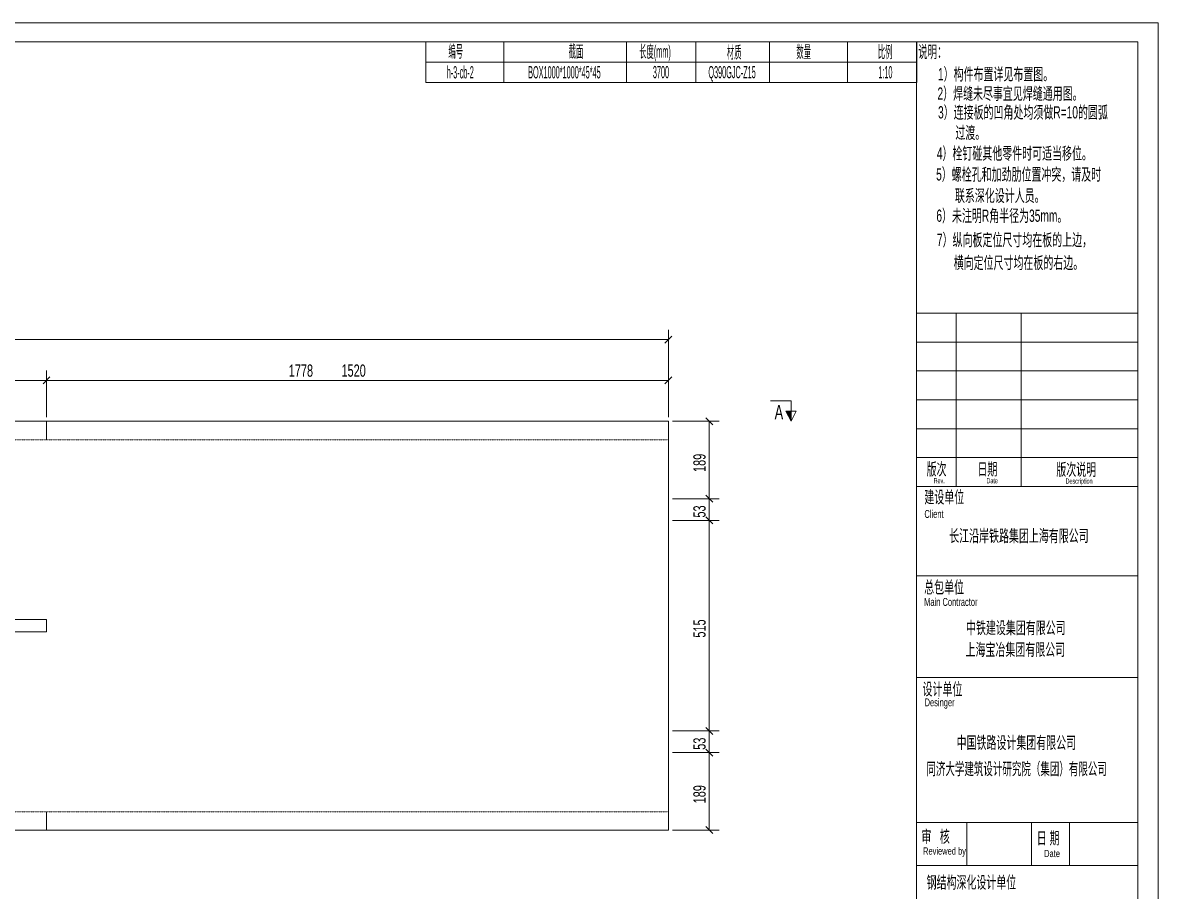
# Model space of a CAD drawing. Header units: millimetres. Extents: x 24 to 5990, y 50 to 4250.
# Drawn here: x 3214 to 5990, y 2125 to 4250 of the extents above; entities that cross this region are included whole.
import ezdxf

# ---------------------------------------------------------------- set-up
doc = ezdxf.new("R2010")
doc.units = ezdxf.units.MM
doc.linetypes.add('XKITLINE00', pattern=[0])
doc.linetypes.add('XKITLINE04', pattern=[3, 0.5, -0.5, 0.5, -0.5, 0.5, -0.5])
for name, color, linetype, lineweight in [('DrawingSheet', 5, 'Continuous', 0), ('OtherObjectType', 1, 'Continuous', 0), ('Part', 2, 'Continuous', 0), ('Section', 6, 'Continuous', 0), ('Z-DIMENSIONS', 1, 'Continuous', 0)]:
    doc.layers.add(name, color=color, linetype=linetype, lineweight=lineweight)
doc.styles.add('$TD_AUDIT_GENERATED_(31B)', font='ARIAL.TTF')
doc.styles.add('$TD_AUDIT_GENERATED_(32F)', font='ARIAL.TTF')
doc.styles.add('Arial', font='arial.ttf')
doc.styles.add('romsim', font='ARIAL.TTF')

# ---------------------------------------------------------------- blocks, each defined once
blk = doc.blocks.new('*A3')
at = {"layer": 'Part', "color": 4, "linetype": 'XKITLINE00', "lineweight": 0}
for p, q in [((4792.5, 3275), (1092.5, 3275)), ((4792.5, 2275), (4792.5, 3275)), ((1092.5, 2790), (3272.5, 2790)), ((3272.5, 2760), (3272.5, 2790)), ((1092.5, 2760), (3272.5, 2760)), ((4792.5, 2275), (1092.5, 2275))]:
    blk.add_line(p, q, dxfattribs=at)
at = {"layer": 'Part', "color": 7, "linetype": 'XKITLINE04', "lineweight": 0}
for p, q in [((3272.5, 3275), (3272.5, 3230)), ((3272.5, 3230), (3272.5, 3275)), ((4792.5, 3230), (1092.5, 3230)), ((4792.5, 2320), (1092.5, 2320)), ((3272.5, 2320), (3272.5, 2275)), ((3272.5, 2275), (3272.5, 2320))]:
    blk.add_line(p, q, dxfattribs=at)
blk = doc.blocks.new('*A7')
at = {"layer": 'DrawingSheet', "color": 5, "linetype": 'XKITLINE00', "lineweight": 0}
for p, q in [((5990, 4250), (50, 4250)), ((5990, 50), (5990, 4250))]:
    blk.add_line(p, q, dxfattribs=at)
blk = doc.blocks.new('*A8')
at = {"layer": 'OtherObjectType', "color": 7, "linetype": 'XKITLINE00', "lineweight": 0}
for p, q in [((4200, 4103.5), (4200, 4203.5)), ((4200, 4203.5), (5400, 4203.5)), ((4390, 4103.5), (4390, 4203.5)), ((4690, 4103.5), (4690, 4203.5)), ((4860, 4103.5), (4860, 4203.5)), ((5040, 4103.5), (5040, 4203.5)), ((5230, 4103.5), (5230, 4203.5)), ((5400, 4203.5), (5400, 4103.5)), ((4200, 4153.5), (5400, 4153.5)), ((4200, 4103.5), (5400, 4103.5))]:
    blk.add_line(p, q, dxfattribs=at)
at = {"layer": 'OtherObjectType', "color": 7, "width": 0.425}
for s, style, p in [('\\M+5B1E0\\M+5BAC5', 'Arial', (4254.9, 4164.9)), ('\\M+5BDD8\\M+5C3E6', 'Arial', (4548.8, 4164.8)), ('\\M+5B3A4\\M+5B6C8(mm)', 'Arial', (4721.3, 4164.4)), ('\\M+5B2C4\\M+5D6CA', 'Arial', (4935.5, 4162.7)), ('\\M+5CAFD\\M+5C1BF', 'Arial', (5105.4, 4163.9)), ('\\M+5B1C8\\M+5C0FD', 'Arial', (5304.5, 4163.7)), ('h-3-cb-2', '$TD_AUDIT_GENERATED_(31B)', (4250.7, 4113.7)), ('BOX1000*1000*45*45', '$TD_AUDIT_GENERATED_(31B)', (4449.8, 4113.7)), ('3700', '$TD_AUDIT_GENERATED_(31B)', (4754.6, 4114.1)), ('Q390GJC-Z15', '$TD_AUDIT_GENERATED_(31B)', (4890.3, 4114)), ('1:10', '$TD_AUDIT_GENERATED_(31B)', (5305.6, 4113.8))]:
    blk.add_text(s, height=30, dxfattribs=dict(at, style=style)).set_placement(p)
blk = doc.blocks.new('*A9')
at = {"layer": 'OtherObjectType', "color": 7, "linetype": 'XKITLINE00', "lineweight": 0}
for p, q in [((50, 4250), (5990, 4250)), ((5990, 50), (5990, 4250)), ((180, 4203.5), (5940.3, 4203.5)), ((5399, 4203), (5399, 96)), ((5399, 4203), (5939.7, 4203)), ((5939.7, 4203), (5939.7, 96)), ((5940.3, 4203.5), (5940.3, 96.5)), ((5399, 3539.4), (5939.7, 3539.4)), ((5495.6, 3539.4), (5495.6, 3115.7)), ((5654.5, 3539.4), (5654.5, 3115.7)), ((5399, 3468.8), (5939.7, 3468.8)), ((5399, 3398.2), (5939.7, 3398.2)), ((5399, 3327.6), (5939.7, 3327.6)), ((5399, 3256.9), (5939.7, 3256.9)), ((5399, 3186.3), (5939.7, 3186.3)), ((5399, 3115.7), (5939.7, 3115.7)), ((5399, 2896.7), (5939.7, 2896.7)), ((5399, 2648.7), (5939.7, 2648.7)), ((5399, 2293.7), (5939.7, 2293.7)), ((5522, 2188), (5522, 2294)), ((5680, 2188), (5680, 2294)), ((5773, 2188), (5773, 2294)), ((5399, 2188.1), (5939.7, 2188.1))]:
    blk.add_line(p, q, dxfattribs=at)
at = {"layer": 'OtherObjectType', "color": 7, "style": '$TD_AUDIT_GENERATED_(32F)'}
for s, height, width, p in [('\\M+5CBB5\\M+5C3F7\\M+5A3BA', 30, 0.553327, (5402.9, 4164)), ('1\\M+5A3A9\\M+5B9B9\\M+5BCFE\\M+5B2BC\\M+5D6C3\\M+5CFEA\\M+5BCFB\\M+5B2BC\\M+5D6C3\\M+5CDBC\\M+5A1A3', 30, 0.595, (5451.5, 4109.2)), ('2\\M+5A3A9\\M+5BAB8\\M+5B7EC\\M+5CEB4\\M+5BEA1\\M+5CAC2\\M+5D2CB\\M+5BCFB\\M+5BAB8\\M+5B7EC\\M+5CDA8\\M+5D3C3\\M+5CDBC\\M+5A1A3', 30, 0.595, (5450.3, 4061.8)), ('3\\M+5A3A9\\M+5C1AC\\M+5BDD3\\M+5B0E5\\M+5B5C4\\M+5B0BC\\M+5BDC7\\M+5B4A6\\M+5BEF9\\M+5D0EB\\M+5D7F6R=10\\M+5B5C4\\M+5D4B2\\M+5BBA1', 30, 0.595, (5451.7, 4015.8)), ('\\M+5B9FD\\M+5B6C9\\M+5A1A3', 30, 0.595, (5494, 3966)), ('4\\M+5A3A9\\M+5CBA8\\M+5B6A4\\M+5C5F6\\M+5C6E4\\M+5CBFB\\M+5C1E3\\M+5BCFE\\M+5CAB1\\M+5BFC9\\M+5CACA\\M+5B5B1\\M+5D2C6\\M+5CEBB\\M+5A1A3', 30, 0.595, (5448.7, 3915.4)), ('5\\M+5A3A9\\M+5C2DD\\M+5CBA8\\M+5BFD7\\M+5BACD\\M+5BCD3\\M+5BEA2\\M+5C0DF\\M+5CEBB\\M+5D6C3\\M+5B3E5\\M+5CDBB\\M+5A3AC\\M+5C7EB\\M+5BCB0\\M+5CAB1', 30, 0.595, (5447, 3864)), ('\\M+5C1AA\\M+5CFB5\\M+5C9EE\\M+5BBAF\\M+5C9E8\\M+5BCC6\\M+5C8CB\\M+5D4B1\\M+5A1A3', 30, 0.595, (5493, 3812)), ('6\\M+5A3A9\\M+5CEB4\\M+5D7A2\\M+5C3F7R\\M+5BDC7\\M+5B0EB\\M+5BEB6\\M+5CEAA35mm\\M+5A1A3', 30, 0.595, (5447.5, 3762.9)), ('7\\M+5A3A9\\M+5D7DD\\M+5CFF2\\M+5B0E5\\M+5B6A8\\M+5CEBB\\M+5B3DF\\M+5B4E7\\M+5BEF9\\M+5D4DA\\M+5B0E5\\M+5B5C4\\M+5C9CF\\M+5B1DF\\M+5A3AC', 30, 0.595, (5449, 3704)), ('\\M+5BAE1\\M+5CFF2\\M+5B6A8\\M+5CEBB\\M+5B3DF\\M+5B4E7\\M+5BEF9\\M+5D4DA\\M+5B0E5\\M+5B5C4\\M+5D3D2\\M+5B1DF\\M+5A1A3', 30, 0.595, (5490, 3648)), ('\\M+5B0E6\\M+5B4CE', 30, 0.595, (5423.8, 3143.1)), ('\\M+5C8D5\\M+5C6DA', 30, 0.595, (5548, 3143.1)), ('\\M+5B0E6\\M+5B4CE\\M+5CBB5\\M+5C3F7', 30, 0.595, (5740.8, 3142.1)), ('\\M+5BDA8\\M+5C9E8\\M+5B5A5\\M+5CEBB', 30, 0.595, (5418.3, 3074.8)), ('Rev.', 12.71, 0.595, (5440.9, 3123.4)), ('Date', 12.71, 0.595, (5570.1, 3123.4)), ('Description', 12.713, 0.595, (5763.4, 3122.4)), ('Client', 19.27, 0.595, (5418.3, 3038.7)), ('\\M+5B3A4\\M+5BDAD\\M+5D1D8\\M+5B0B6\\M+5CCFA\\M+5C2B7\\M+5BCAF\\M+5CDC5\\M+5C9CF\\M+5BAA3\\M+5D3D0\\M+5CFDE\\M+5B9AB\\M+5CBBE', 30, 0.595, (5478.9, 2980)), ('\\M+5D7DC\\M+5B0FC\\M+5B5A5\\M+5CEBB', 30, 0.595, (5417.7, 2854.2)), ('Main Contractor', 19.272, 0.595, (5417.7, 2823.5)), ('\\M+5D6D0\\M+5CCFA\\M+5BDA8\\M+5C9E8\\M+5BCAF\\M+5CDC5\\M+5D3D0\\M+5CFDE\\M+5B9AB\\M+5CBBE', 30, 0.595, (5520, 2755)), ('\\M+5C9CF\\M+5BAA3\\M+5B1A6\\M+5D2B1\\M+5BCAF\\M+5CDC5\\M+5D3D0\\M+5CFDE\\M+5B9AB\\M+5CBBE', 30, 0.595, (5518.9, 2701.7)), ('\\M+5C9E8\\M+5BCC6\\M+5B5A5\\M+5CEBB', 30, 0.595, (5413.7, 2605)), ('Desinger', 19.27, 0.595, (5418.8, 2577.9)), ('\\M+5D6D0\\M+5B9FA\\M+5CCFA\\M+5C2B7\\M+5C9E8\\M+5BCC6\\M+5BCAF\\M+5CDC5\\M+5D3D0\\M+5CFDE\\M+5B9AB\\M+5CBBE', 30, 0.595, (5497, 2474)), ('\\M+5CDAC\\M+5BCC3\\M+5B4F3\\M+5D1A7\\M+5BDA8\\M+5D6FE\\M+5C9E8\\M+5BCC6\\M+5D1D0\\M+5BEBF\\M+5D4BA\\M+5A3A8\\M+5BCAF\\M+5CDC5\\M+5A3A9\\M+5D3D0\\M+5CFDE\\M+5B9AB\\M+5CBBE', 30, 0.5525, (5423.3, 2410)), ('\\M+5C9F3   \\M+5BACB', 30, 0.595, (5410.9, 2244.5)), ('\\M+5C8D5 \\M+5C6DA', 30, 0.595, (5692.9, 2240.5)), ('Reviewed by', 17.658, 0.595, (5415, 2215)), ('Date', 17.66, 0.595, (5711, 2209)), ('\\M+5B8D6\\M+5BDE1\\M+5B9B9\\M+5C9EE\\M+5BBAF\\M+5C9E8\\M+5BCC6\\M+5B5A5\\M+5CEBB', 30, 0.595, (5423.7, 2132.3))]:
    blk.add_text(s, height=height, dxfattribs=dict(at, width=width)).set_placement(p)
blk = doc.blocks.new('*A39')
at = {"layer": 'Z-DIMENSIONS', "color": 3, "linetype": 'XKITLINE00', "lineweight": 0}
for p, q in [((3089.6, 3042.5), (3089.6, 3399)), ((3272.5, 3285), (3272.5, 3399)), ((3098.1, 3383.5), (3081.2, 3366.5)), ((3089.6, 3375), (3272.5, 3375)), ((3281, 3383.5), (3264, 3366.5))]:
    blk.add_line(p, q, dxfattribs=at)
at = {"layer": 'Z-DIMENSIONS', "color": 7}
for p in [(3089.6, 3375), (3272.5, 3375)]:
    blk.add_point(p, dxfattribs=at)
at = {"layer": 'Z-DIMENSIONS', "color": 7, "style": 'romsim', "width": 0.6375}
blk.add_text('183', height=30, dxfattribs=at).set_placement((3151.8, 3384))
blk = doc.blocks.new('*A40')
at = {"layer": 'Z-DIMENSIONS', "color": 3, "linetype": 'XKITLINE00', "lineweight": 0}
for p, q in [((3272.5, 3285), (3272.5, 3399)), ((4792.5, 3285), (4792.5, 3399)), ((3281, 3383.5), (3264, 3366.5)), ((3272.5, 3375), (4792.5, 3375)), ((4801, 3383.5), (4784, 3366.5))]:
    blk.add_line(p, q, dxfattribs=at)
at = {"layer": 'Z-DIMENSIONS', "color": 7}
for p in [(3272.5, 3375), (4792.5, 3375)]:
    blk.add_point(p, dxfattribs=at)
at = {"layer": 'Z-DIMENSIONS', "color": 7, "style": 'romsim', "width": 0.6375}
blk.add_text('1520', height=30, dxfattribs=at).set_placement((3993.5, 3384))
blk = doc.blocks.new('*A46')
at = {"layer": 'Z-DIMENSIONS', "color": 3, "linetype": 'XKITLINE00', "lineweight": 0}
for p, q in [((4884, 2473), (4901, 2456)), ((4802.5, 2464.5), (4916.5, 2464.5)), ((4892.5, 2275), (4892.5, 2464.5)), ((4884, 2283.5), (4901, 2266.5)), ((4802.5, 2275), (4916.5, 2275))]:
    blk.add_line(p, q, dxfattribs=at)
at = {"layer": 'Z-DIMENSIONS', "color": 7}
for p in [(4892.5, 2464.5), (4892.5, 2275)]:
    blk.add_point(p, dxfattribs=at)
at = {"layer": 'Z-DIMENSIONS', "color": 7, "style": 'romsim', "width": 0.6375}
blk.add_text('189', height=30, rotation=90.0002, dxfattribs=at).set_placement((4883.5, 2340.5))
blk = doc.blocks.new('*A47')
at = {"layer": 'Z-DIMENSIONS', "color": 3, "linetype": 'XKITLINE00', "lineweight": 0}
for p, q in [((4884, 2526), (4901, 2509)), ((4802.5, 2517.5), (4916.5, 2517.5)), ((4892.5, 2464.5), (4892.5, 2517.5)), ((4884, 2473), (4901, 2456)), ((4802.5, 2464.5), (4916.5, 2464.5))]:
    blk.add_line(p, q, dxfattribs=at)
at = {"layer": 'Z-DIMENSIONS', "color": 7}
for p in [(4892.5, 2517.5), (4892.5, 2464.5)]:
    blk.add_point(p, dxfattribs=at)
at = {"layer": 'Z-DIMENSIONS', "color": 7, "style": 'romsim', "width": 0.6375}
blk.add_text('53', height=30, rotation=90.0002, dxfattribs=at).set_placement((4883.5, 2471.5))
blk = doc.blocks.new('*A48')
at = {"layer": 'Z-DIMENSIONS', "color": 3, "linetype": 'XKITLINE00', "lineweight": 0}
for p, q in [((4802.5, 3032.5), (4916.5, 3032.5)), ((4884, 3041), (4901, 3024)), ((4892.5, 2517.5), (4892.5, 3032.5)), ((4884, 2526), (4901, 2509)), ((4802.5, 2517.5), (4916.5, 2517.5))]:
    blk.add_line(p, q, dxfattribs=at)
at = {"layer": 'Z-DIMENSIONS', "color": 7}
for p in [(4892.5, 3032.5), (4892.5, 2517.5)]:
    blk.add_point(p, dxfattribs=at)
at = {"layer": 'Z-DIMENSIONS', "color": 7, "style": 'romsim', "width": 0.6375}
blk.add_text('515', height=30, rotation=90.0002, dxfattribs=at).set_placement((4883.5, 2745.8))
blk = doc.blocks.new('*A49')
at = {"layer": 'Z-DIMENSIONS', "color": 3, "linetype": 'XKITLINE00', "lineweight": 0}
for p, q in [((4802.5, 3085.5), (4916.5, 3085.5)), ((4884, 3094), (4901, 3077)), ((4892.5, 3032.5), (4892.5, 3085.5)), ((4802.5, 3032.5), (4916.5, 3032.5)), ((4884, 3041), (4901, 3024))]:
    blk.add_line(p, q, dxfattribs=at)
at = {"layer": 'Z-DIMENSIONS', "color": 7}
for p in [(4892.5, 3085.5), (4892.5, 3032.5)]:
    blk.add_point(p, dxfattribs=at)
at = {"layer": 'Z-DIMENSIONS', "color": 7, "style": 'romsim', "width": 0.6375}
blk.add_text('53', height=30, rotation=90.0002, dxfattribs=at).set_placement((4883.5, 3039.5))
blk = doc.blocks.new('*A50')
at = {"layer": 'Z-DIMENSIONS', "color": 3, "linetype": 'XKITLINE00', "lineweight": 0}
for p, q in [((4884, 3283.5), (4901, 3266.5)), ((4802.5, 3275), (4916.5, 3275)), ((4892.5, 3085.5), (4892.5, 3275)), ((4802.5, 3085.5), (4916.5, 3085.5)), ((4884, 3094), (4901, 3077))]:
    blk.add_line(p, q, dxfattribs=at)
at = {"layer": 'Z-DIMENSIONS', "color": 7}
for p in [(4892.5, 3275), (4892.5, 3085.5)]:
    blk.add_point(p, dxfattribs=at)
at = {"layer": 'Z-DIMENSIONS', "color": 7, "style": 'romsim', "width": 0.6375}
blk.add_text('189', height=30, rotation=90.0002, dxfattribs=at).set_placement((4883.5, 3151))
blk = doc.blocks.new('*A54')
at = {"layer": 'Section'}
blk.add_hatch(color=6, dxfattribs=at).paths.add_polyline_path([(5092.5, 3300), (5092.5, 3275), (5080, 3300)], flags=17)
at = {"layer": 'Section', "color": 6, "linetype": 'XKITLINE00', "lineweight": 0}
for p, q in [((5092.5, 3325), (5042.5, 3325)), ((5092.5, 3325), (5092.5, 3275)), ((5080, 3300), (5105, 3300)), ((5092.5, 3275), (5080, 3300)), ((5105, 3300), (5092.5, 3275))]:
    blk.add_line(p, q, dxfattribs=at)
at = {"layer": 'Section', "color": 6, "style": 'romsim', "width": 0.6375}
blk.add_text('A', height=35, dxfattribs=at).set_placement((5052.3, 3280))
blk = doc.blocks.new('*A55')
at = {"layer": 'Z-DIMENSIONS', "color": 3, "linetype": 'XKITLINE00', "lineweight": 0}
for p, q in [((4792.5, 3285), (4792.5, 3499)), ((1092.5, 3475), (4792.5, 3475)), ((4801, 3483.5), (4784, 3466.5))]:
    blk.add_line(p, q, dxfattribs=at)
at = {"layer": 'Z-DIMENSIONS', "color": 7}
blk.add_point((4792.5, 3475), dxfattribs=at)
blk = doc.blocks.new('*A60')
at = {"layer": 'Z-DIMENSIONS', "color": 3, "linetype": 'XKITLINE00', "lineweight": 0}
for p, q in [((3014.6, 3042.5), (3014.6, 3399)), ((4792.5, 3285), (4792.5, 3399)), ((3023.1, 3383.5), (3006.2, 3366.5)), ((3014.6, 3375), (4792.5, 3375)), ((4801, 3383.5), (4784, 3366.5))]:
    blk.add_line(p, q, dxfattribs=at)
at = {"layer": 'Z-DIMENSIONS', "color": 7}
for p in [(3014.6, 3375), (4792.5, 3375)]:
    blk.add_point(p, dxfattribs=at)
at = {"layer": 'Z-DIMENSIONS', "color": 7, "style": 'romsim', "width": 0.6375}
blk.add_text('1778', height=30, dxfattribs=at).set_placement((3864.6, 3384))

msp = doc.modelspace()

# ---------------------------------------------------------------- block references
at = {"lineweight": 0}
for name in ['*A7', '*A9', '*A8', '*A55', '*A60', '*A39', '*A40', '*A54', '*A50', '*A3', '*A49', '*A48', '*A47', '*A46']:
    msp.add_blockref(name, (0, 0), dxfattribs=at)

doc.saveas('drawing.dxf')
